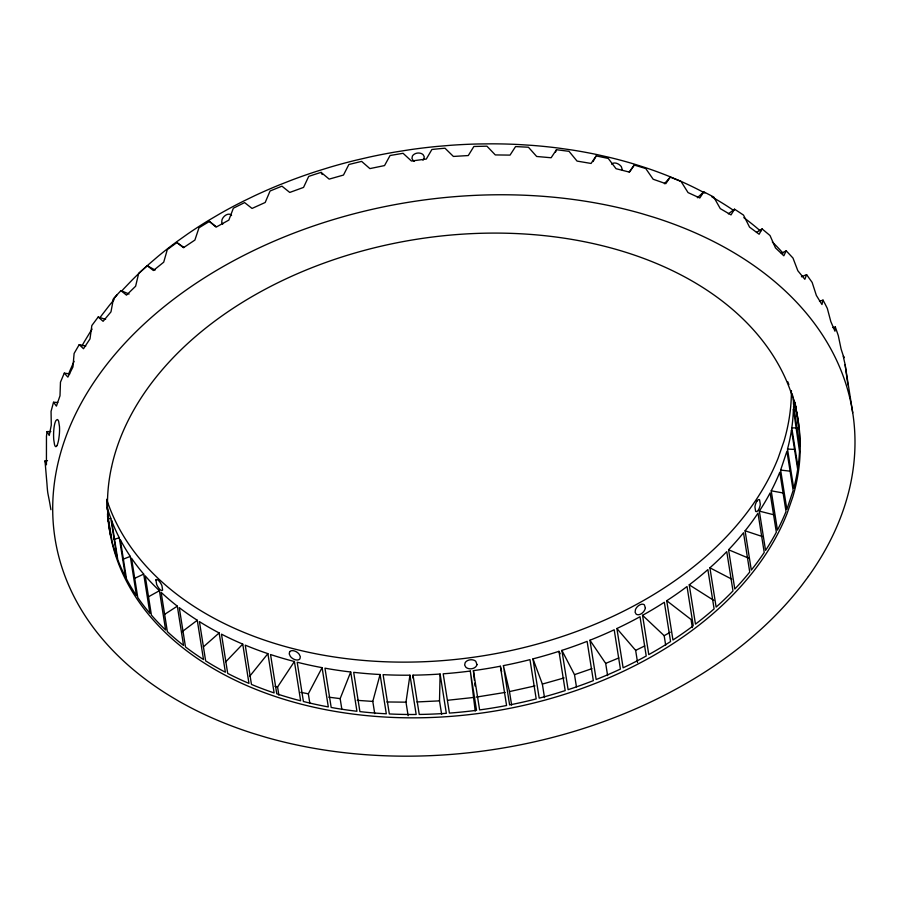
<?xml version="1.0" encoding="UTF-8"?>
<svg xmlns="http://www.w3.org/2000/svg" width="900" height="900" viewBox="0 0 900 900"><rect width="100%" height="100%" fill="white"/><g stroke="black" fill="none" stroke-linecap="round" stroke-linejoin="round"><path stroke-width="1.35" d="M106.954 499.162L106.942 501.255A348.649 239.107 -9 0 0 107.168 509.636M795.038 402.176L799.189 430.425A348.649 239.107 -9 0 1 799.695 442.98L799.673 446.108L793.474 403.695A348.649 239.107 -9 0 0 793.418 399.499M441.652 714.409L439.504 700.864L440.111 674.033L435.611 674.325A348.649 239.107 -9 0 1 417.51 675.079L413.021 675.158L412.627 677.857M832.883 327.611L835.324 326.981L834.952 331.2L830.824 321.593L827.314 308.363L825.221 304.223L823.016 300.116L819.484 301.298M50.816 431.55L47.081 431.595L46.462 436.174L46.429 464.805L45 460.901L47.509 460.688M791.786 427.928L792.214 424.777A348.649 239.107 -9 0 0 793.283 412.11L793.395 408.983L799.504 451.395A348.649 239.107 -9 0 1 798.435 464.062L798.008 467.213L791.786 427.928L797.265 427.871M408.139 715.714L405.99 702.169L409.95 675.191L405.484 675.214A348.649 239.107 -9 0 1 387.54 674.865L383.108 674.663L389.329 713.947L393.761 714.139A348.649 239.107 -9 0 0 411.705 714.499L416.171 714.476L409.95 675.191M129.071 294.03L120.938 290.621L113.445 298.721L110.97 311.873L103.095 321.311L98.179 317.025L91.834 325.53L90 338.884L83.498 348.728L79.222 344.632L74.115 353.441L72.945 366.952L67.871 377.111L64.282 373.129L60.469 382.162L59.996 395.786L56.419 406.125L53.527 402.233L51.053 411.379L51.289 425.048L49.241 435.465L47.081 431.595M823.016 300.116L821.959 304.537L816.356 295.414L812.149 282.409L806.591 274.624L801.439 276.795M787.511 449.066L788.321 445.928A348.649 239.107 -9 0 0 790.965 433.238L791.471 430.088L797.692 469.373L797.186 472.522A348.649 239.107 -9 0 1 794.543 485.201L793.732 488.351L787.511 449.066L794.52 449.426M374.726 713.61L372.791 701.415L380.081 674.505L375.671 674.258A348.649 239.107 -9 0 1 358.031 672.795L353.689 672.334L359.91 711.607L364.252 712.08A348.649 239.107 -9 0 0 381.892 713.543L386.303 713.79L380.081 674.505M806.591 274.624L804.847 279.304L797.839 270.754L792.979 258.041L786.206 250.808L781.346 253.316M780.637 470.081L786.926 451.226L793.148 490.5L786.859 509.366L780.637 470.081L790.245 471.195M341.876 709.459L340.155 698.625L350.719 671.985L346.399 671.467A348.649 239.107 -9 0 1 329.186 668.914L324.968 668.171L331.189 707.456L335.407 708.199A348.649 239.107 -9 0 0 352.62 710.741L356.94 711.27L350.719 671.985M555.559 152.032L556.481 149.726L569.025 151.335L577.058 161.089L591.064 163.451L596.194 155.914L608.265 158.456L616.039 168.705L629.438 172.114L634.252 165.071L645.739 168.525L653.164 179.246L665.809 183.667L670.264 177.097L681.019 181.417L688.05 192.6L699.795 197.989L703.811 191.857L713.722 196.999L720.281 208.62L731.014 214.909L734.535 209.194L739.058 212.119L743.501 215.1L749.543 227.126L759.139 234.248L762.109 228.915L770.018 235.53L775.485 247.916L783.832 255.791L786.206 250.808M74.093 361.339L70.436 369.54A393.683 270 -9 0 0 68.513 374.254M771.221 490.815L772.796 487.755A348.649 239.107 -9 0 0 778.523 475.324L779.794 472.219L786.015 511.493L784.744 514.609A348.649 239.107 -9 0 1 779.018 527.04L777.442 530.1L771.221 490.815L783.236 493.009M309.836 703.294L308.34 693.81L322.088 667.643L317.891 666.855A348.649 239.107 -9 0 1 301.252 663.232L297.191 662.22L303.412 701.505L307.474 702.506A348.649 239.107 -9 0 0 324.124 706.129L328.309 706.928L322.088 667.643M593.066 161.561L596.194 155.914M664.391 183.757L670.264 177.097M759.341 511.11L761.276 508.118A348.649 239.107 -9 0 0 768.476 495.956L770.119 492.907L776.34 532.192L774.697 535.241A348.649 239.107 -9 0 1 767.498 547.403L765.562 550.384L759.341 511.11L774.023 514.845M629.258 172.058L634.252 165.071M278.865 695.137L277.571 687.004L294.412 661.511L290.374 660.454A348.649 239.107 -9 0 1 274.421 655.785L270.54 654.525L276.761 693.81L280.642 695.07A348.649 239.107 -9 0 0 296.595 699.739L300.634 700.796L294.412 661.511M556.481 149.726L551.126 157.759L536.67 156.476L528.435 147.229L515.565 146.576L510.041 155.115L495.293 154.924L486.945 146.183L473.884 146.486L468.281 155.554L453.397 156.442L445.005 148.219L438.457 148.804L431.899 149.479L426.296 159.053L411.435 161.021L403.088 153.304L390.071 155.509L384.536 165.578L369.877 168.604L361.631 161.381L348.863 164.509L343.474 175.061L329.164 179.123L321.098 172.373L314.887 174.341L308.711 176.389L303.548 187.414L289.744 192.442L281.947 186.154L270.067 191.002L265.196 202.477L252.056 208.44L244.586 202.579L233.359 208.215L228.847 220.095L216.518 226.912L209.441 221.445L204.176 224.595L198.979 227.812L194.895 240.064L183.499 247.68L176.884 242.572L167.31 249.593L163.71 262.192L153.382 270.506L147.274 265.714L138.69 273.319L135.63 286.211L126.484 295.132L120.938 290.621M56.891 445.725L56.16 446.58A13.59 2.655 -88.2 0 1 54.551 444.724L53.741 439.673A13.59 2.655 -88.2 0 1 53.708 431.077L54.034 427.669A13.59 2.812 -87.4 0 1 54.855 423.338A13.59 2.981 -86.7 0 1 56.025 420.446L57.24 419.524A13.59 3.15 -86 0 1 58.68 421.47L59.479 426.521A13.59 3.15 -86 0 1 59.276 435.105L58.849 438.514A13.59 2.981 -86.7 0 1 57.938 442.834A13.59 2.812 -87.4 0 1 56.891 445.702M113.276 299.554L117.146 294.649M745.087 530.798L747.371 527.918A348.649 239.107 -9 0 0 756 516.116L758.002 513.146L764.224 552.431L762.221 555.401A348.649 239.107 -9 0 1 753.592 567.191L751.309 570.082L745.087 530.798L762.3 536.524M249.817 676.125L267.896 653.648L264.049 652.331A348.649 239.107 -9 0 1 248.917 646.65L245.239 645.143L251.46 684.428L255.139 685.935A348.649 239.107 -9 0 0 270.27 691.616L274.118 692.933L267.896 653.648M728.572 549.754L731.183 546.986A348.649 239.107 -9 0 0 741.161 535.635L743.512 532.778L749.734 572.051L747.383 574.92A348.649 239.107 -9 0 1 737.404 586.26L734.794 589.028L728.572 549.754L748.564 558.146M225.787 661.77L242.741 644.096L239.119 642.544A348.649 239.107 -9 0 1 224.91 635.895L221.479 634.151L227.7 673.425L231.131 675.169A348.649 239.107 -9 0 0 245.34 681.817L248.963 683.381L242.741 644.096M697.365 197.73L703.811 191.857M709.909 567.81L712.822 565.189A348.649 239.107 -9 0 0 724.095 554.377L726.761 551.632L732.982 590.918L730.316 593.663A348.649 239.107 -9 0 1 719.044 604.462L716.13 607.095L709.909 567.81L731.768 579.15M203.366 646.898L219.15 632.936L215.764 631.148A348.649 239.107 -9 0 1 202.59 623.587L199.429 621.619L205.65 660.904L208.811 662.861A348.649 239.107 -9 0 0 221.985 670.433L225.371 672.221L219.15 632.936M689.242 584.842L692.449 582.379A348.649 239.107 -9 0 0 704.914 572.186L707.884 569.599L714.105 608.884L711.135 611.471A348.649 239.107 -9 0 1 698.67 621.664L695.464 624.127L689.242 584.842L713.745 600.379M728.359 213.862L734.535 209.194M181.778 631.98L197.28 620.258L194.175 618.244A348.649 239.107 -9 0 1 182.138 609.829L179.269 607.646L185.49 646.931L188.359 649.102A348.649 239.107 -9 0 0 200.396 657.529L203.501 659.543L197.28 620.258M666.731 600.716L670.207 598.433A348.649 239.107 -9 0 0 683.764 588.949L687.026 586.519L693.248 625.804L689.985 628.222A348.649 239.107 -9 0 1 676.429 637.717L672.952 640.001L666.731 600.716L691.054 619.492L692.336 627.615M164.666 614.34L177.322 606.15L174.51 603.934A348.649 239.107 -9 0 1 163.699 594.72L161.145 592.357L167.366 631.631L169.92 633.994A348.649 239.107 -9 0 0 180.731 643.219L183.544 645.435L177.322 606.15M756.461 232.447L762.109 228.915M665.674 645.188L664.178 635.704L670.252 632.227M642.555 615.319L646.268 613.226A348.649 239.107 -9 0 0 660.825 604.508L664.346 602.269L670.567 641.554L667.046 643.793A348.649 239.107 -9 0 1 652.489 652.511L648.776 654.592L642.555 615.319L664.178 635.704M148.365 596.835L159.412 590.726L156.926 588.319A348.649 239.107 -9 0 1 147.42 578.374L145.204 575.842L151.425 615.127L153.641 617.659A348.649 239.107 -9 0 0 163.148 627.604L165.634 630L159.412 590.726M644.749 645.93L635.648 650.374L637.571 662.569M616.894 628.526L620.809 626.648A348.649 239.107 -9 0 0 636.255 618.773L640.001 616.725L646.222 656.01L642.476 658.046A348.649 239.107 -9 0 1 627.03 665.933L623.115 667.8L616.894 628.526L635.648 650.374M134.966 578.194L143.696 574.099L141.547 571.523A348.649 239.107 -9 0 1 133.425 560.936L131.546 558.248L137.767 597.521L139.646 600.21A348.649 239.107 -9 0 0 147.769 610.808L149.917 613.373L143.696 574.099M618.84 657.945L605.678 663.39L607.613 675.585M589.939 640.238L594.023 638.595A348.649 239.107 -9 0 0 610.245 631.609L614.194 629.786L620.415 669.071L616.466 670.894A348.649 239.107 -9 0 1 600.244 677.88L596.16 679.523L589.939 640.238L605.678 663.39M122.468 559.474L130.286 556.391L128.486 553.669A348.649 239.107 -9 0 1 121.815 542.509L120.296 539.685L126.517 578.97L128.036 581.794A348.649 239.107 -9 0 0 134.707 592.954L136.507 595.676L130.286 556.391M591.919 668.655L574.504 674.651L561.892 650.385L566.134 648.979A348.649 239.107 -9 0 0 582.986 642.949L587.115 641.351L593.336 680.636L589.207 682.222A348.649 239.107 -9 0 1 572.355 688.264L568.114 689.659L561.892 650.385M114.086 539.426L119.295 537.75L117.855 534.904A348.649 239.107 -9 0 1 112.669 523.26L111.544 520.324L117.765 559.609L118.89 562.534A348.649 239.107 -9 0 0 124.076 574.178L125.516 577.024L119.295 537.75M558.967 651.33L554.704 652.68A348.649 239.107 -9 0 1 537.322 657.72L532.969 658.867L539.19 698.153L543.544 697.005A348.649 239.107 -9 0 0 560.925 691.954L565.189 690.604L558.967 651.33L560.239 653.749M564.12 677.925L542.363 684.079L544.511 697.624M108.112 518.996L110.79 518.31L109.733 515.351A348.649 239.107 -9 0 1 107.19 507.353M534.983 685.913L509.49 691.582L511.639 705.127M503.392 665.629L507.836 664.74A348.649 239.107 -9 0 0 525.6 660.735L529.976 659.644L536.197 698.918L531.821 700.02A348.649 239.107 -9 0 1 514.058 704.025L509.614 704.914L503.392 665.629L509.49 691.582M505.17 692.415L476.156 697.117M501.637 671.681L500.355 666.225L495.9 667.058A348.649 239.107 -9 0 1 477.889 670.005L473.4 670.624L474.412 680.389M470.317 671.04L465.829 671.602A348.649 239.107 -9 0 1 447.694 673.459L443.194 673.808L449.415 713.092L453.915 712.744A348.649 239.107 -9 0 0 472.05 710.887L476.539 710.314L470.317 671.04L475.223 711.067M473.074 697.523L447.761 700.256M793.44 406.834L796.196 406.631M439.504 700.864L416.959 701.955M405.99 702.169L386.876 701.966M372.791 701.415L357.233 700.346M53.527 402.233L57.735 402.491M328.77 697.174L340.155 698.625M64.282 373.129L69.739 373.905M308.34 693.81L300.757 692.336M79.222 344.632L85.77 346.095M274.916 686.295L277.571 687.004M98.179 317.025L105.626 319.376M704.857 193.05L700.762 190.879A393.683 270 -9 0 0 679.511 180.72L668.452 176.085A393.683 270 -9 0 0 645.536 167.681L633.701 163.924A393.683 270 -9 0 0 609.356 157.365L596.869 154.553A393.683 270 -9 0 0 571.365 149.906L558.371 148.061A393.683 270 -9 0 0 531.99 145.373L518.636 144.529A393.683 270 -9 0 0 491.659 143.831L478.08 143.977A393.683 270 -9 0 0 450.821 145.282L437.164 146.43A393.683 270 -9 0 0 409.905 149.715L396.326 151.852A393.683 270 -9 0 0 369.371 157.084L356.029 160.178A393.683 270 -9 0 0 329.67 167.299L316.688 171.326A393.683 270 -9 0 0 291.218 180.27L278.764 185.175A393.683 270 -9 0 0 254.453 195.829L242.64 201.566A393.683 270 -9 0 0 219.78 213.817L208.744 220.32A393.683 270 -9 0 0 187.56 234.045L177.424 241.245A393.683 270 -9 0 0 158.153 256.275L149.04 264.094A393.683 270 -9 0 0 131.895 280.271L123.896 288.619A393.683 270 -9 0 0 121.567 291.161M147.274 265.714L155.126 270.056M733.725 210.487L730.26 208.159A393.683 270 -9 0 0 711.923 196.931M176.884 242.572L184.028 247.511M215.797 226.935L209.441 221.445M760.691 231.199L756.63 227.722A393.683 270 -9 0 0 743.85 217.665M783.045 253.181L779.58 249.379A393.683 270 -9 0 0 772.324 241.942M231.57 215.572L230.884 214.774A6.21 4.016 -46.1 0 0 226.08 214.965A6.21 3.982 -47.3 0 0 222.03 219.679L221.704 222.289L222.739 224.145M321.098 172.373L322.144 174.499M787.736 381.69L788.873 384.626M532.969 658.867L542.363 684.079M835.324 326.981L838.294 335.61L841.095 349.031C847.62 369.495 840.409 344.869 844.976 363.859L852.727 412.774M794.587 402.649L795.082 404.662M50.906 509.715C47.767 490.759 47.858 496.665 46.946 483.604L45 460.901M794.925 402.671L796.241 409.77A348.649 239.107 -9 0 1 798.334 422.123L798.694 425.205M574.504 674.651L576.439 686.846M500.355 666.225L506.576 705.51L502.121 706.342A348.649 239.107 -9 0 1 484.11 709.29L479.621 709.909L473.4 670.624M440.111 674.033L446.332 713.317L441.832 713.61A348.649 239.107 -9 0 1 423.731 714.364L419.243 714.442L413.021 675.158M110.79 518.31L117.011 557.584L115.954 554.636A348.649 239.107 -9 0 1 112.309 542.587L107.471 513.832M107.629 515.824L111.06 537.491L110.396 534.454A348.649 239.107 -9 0 1 108.495 523.496M107.516 516.319L108.304 522.113M845.123 364.725L847.89 384.93M474.705 683.179L474.986 685.969M107.539 514.834L107.73 516.904M622.44 170.224L621.337 166.68A6.21 3.814 34 0 0 616.196 163.192A6.21 3.848 32.9 0 0 611.73 164.239M81.776 346.241A393.683 270 -9 0 1 84.375 341.64L89.91 332.505A393.683 270 -9 0 1 92.093 329.108M99.81 317.891A393.683 270 -9 0 1 102.251 314.572L109.058 305.775A393.683 270 -9 0 1 114.064 299.711M791.404 390.611A348.649 239.107 -9 0 1 783.956 441.281L778.151 458.066A348.649 239.107 -9 0 1 434.543 661.185A348.649 239.107 -9 0 1 106.763 499.613M792 393.593A348.649 239.107 -9 0 1 793.215 397.598M793.597 398.947A348.649 239.107 -9 0 1 794.329 401.636M414.248 161.303A6.21 4.522 -6.7 0 1 413.123 160.515L411.952 158.4L412.414 156.049A6.21 4.522 -6.7 0 1 417.397 153.079A6.199 4.511 -5.2 0 1 423.079 154.643L424.26 156.769L423.787 159.097A6.199 4.511 -5.2 0 1 422.955 160.144M756.945 501.12A6.21 2.374 -76.1 0 1 759.589 499.815L760.298 504.281A6.21 2.374 -76.1 0 1 758.351 510.053A6.221 2.441 -75.3 0 1 755.629 511.346L754.92 506.88A6.221 2.441 -75.3 0 1 756.945 501.109M111.544 467.066L110.756 470.824A348.649 239.107 -9 0 0 382.421 716.884A348.649 239.107 -9 0 0 786.971 513.788L792.788 496.991A348.649 239.107 -9 0 0 519.356 233.708A348.649 239.107 -9 0 0 112.624 462.375L111.544 467.066M155.925 579.926L156.634 584.393A6.221 2.081 61.4 0 0 159.941 589.466A6.21 2.149 60.7 0 0 162.619 590.04L161.91 585.574A6.21 2.149 60.7 0 0 158.524 580.534A6.221 2.081 61.4 0 0 155.925 579.915M645.379 607.86L645.008 609.244A6.21 3.971 -47.3 0 1 640.957 613.946A6.221 4.016 -46.1 0 1 636.154 614.149L635.107 612.281L635.445 609.683A6.221 4.016 -46.1 0 1 639.551 605.014A6.21 3.971 -47.3 0 1 644.299 604.778L645.379 607.86M476.989 664.627L476.505 665.786A6.21 4.522 -6.7 0 1 471.532 668.768A6.221 4.522 -5.2 0 1 465.84 667.204L464.659 665.077L465.131 662.738A6.221 4.522 -5.2 0 1 470.115 659.824A6.21 4.522 -6.7 0 1 475.796 661.331L476.989 664.627M289.62 651.847L289.226 653.884L290.317 656.314A6.221 3.814 34 0 0 295.459 659.801A6.21 3.848 32.9 0 0 299.936 658.766L300.33 656.707L299.228 654.3A6.21 3.848 32.9 0 0 294.053 650.869A6.221 3.814 34 0 0 289.609 651.847M808.369 576.495L801.607 585.574A403.774 276.919 -9 0 1 266.13 737.359L253.879 733.669A403.774 276.919 -9 0 1 102.656 369.877A403.774 276.919 -9 0 1 641.565 213.57L653.816 217.26A403.774 276.919 -9 0 1 808.369 576.495"/></g></svg>
